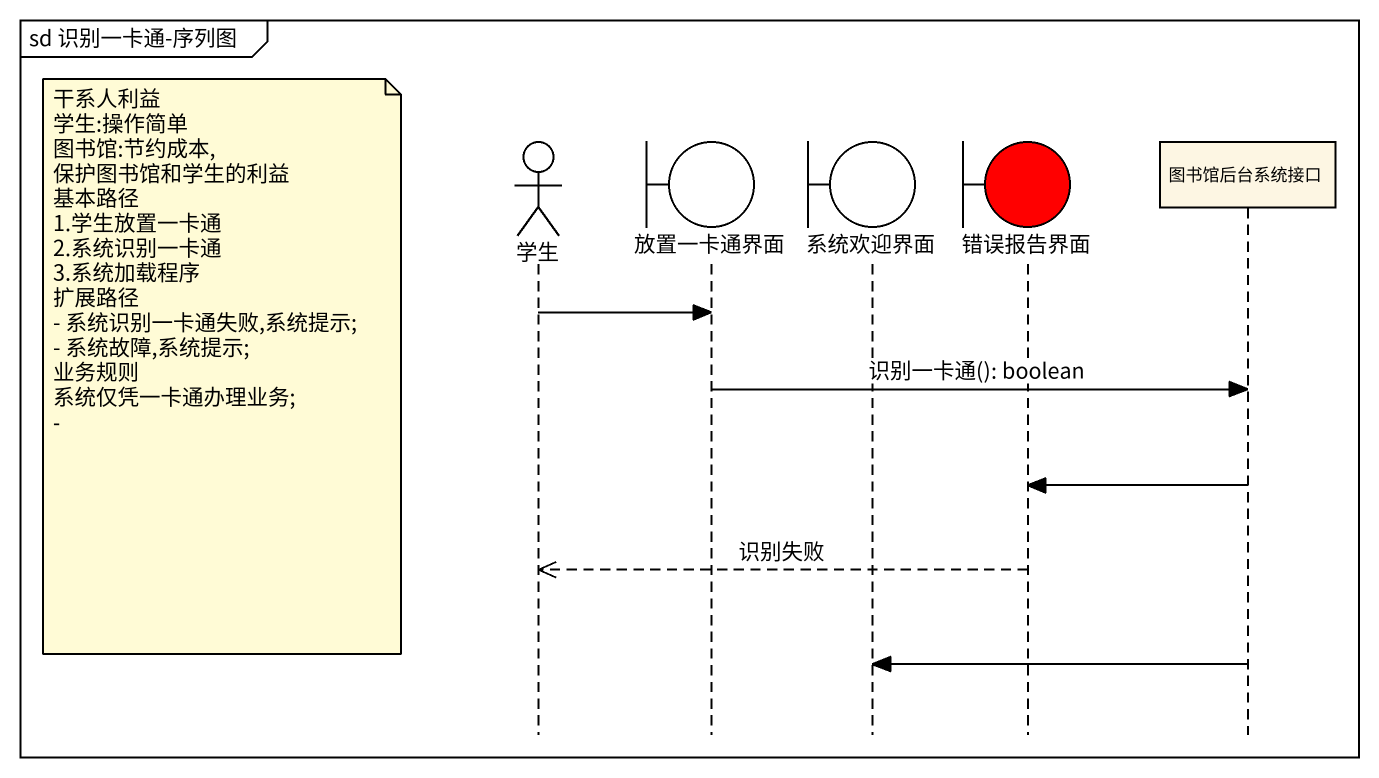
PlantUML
@startuml
mainframe sd 识别一卡通-序列图
hide footbox
actor 学生
boundary 放置一卡通界面
boundary 系统欢迎界面
boundary 错误报告界面 #FF0000
participant 图书馆后台系统接口

学生 -> 放置一卡通界面
note left of 学生
  干系人利益
  学生:操作简单
  图书馆:节约成本,保护图书馆和学生的利益
  基本路径
  1.学生放置一卡通
  2.系统识别一卡通
  3.系统加载程序
  扩展路径
  - 系统识别一卡通失败,系统提示;
  - 系统故障,系统提示;
  业务规则
  系统仅凭一卡通办理业务;
  -
end note
放置一卡通界面 -> 图书馆后台系统接口 : 识别一卡通(): boolean
图书馆后台系统接口 -> 错误报告界面
错误报告界面 -->> 学生 : 识别失败
图书馆后台系统接口 -> 系统欢迎界面
@enduml
